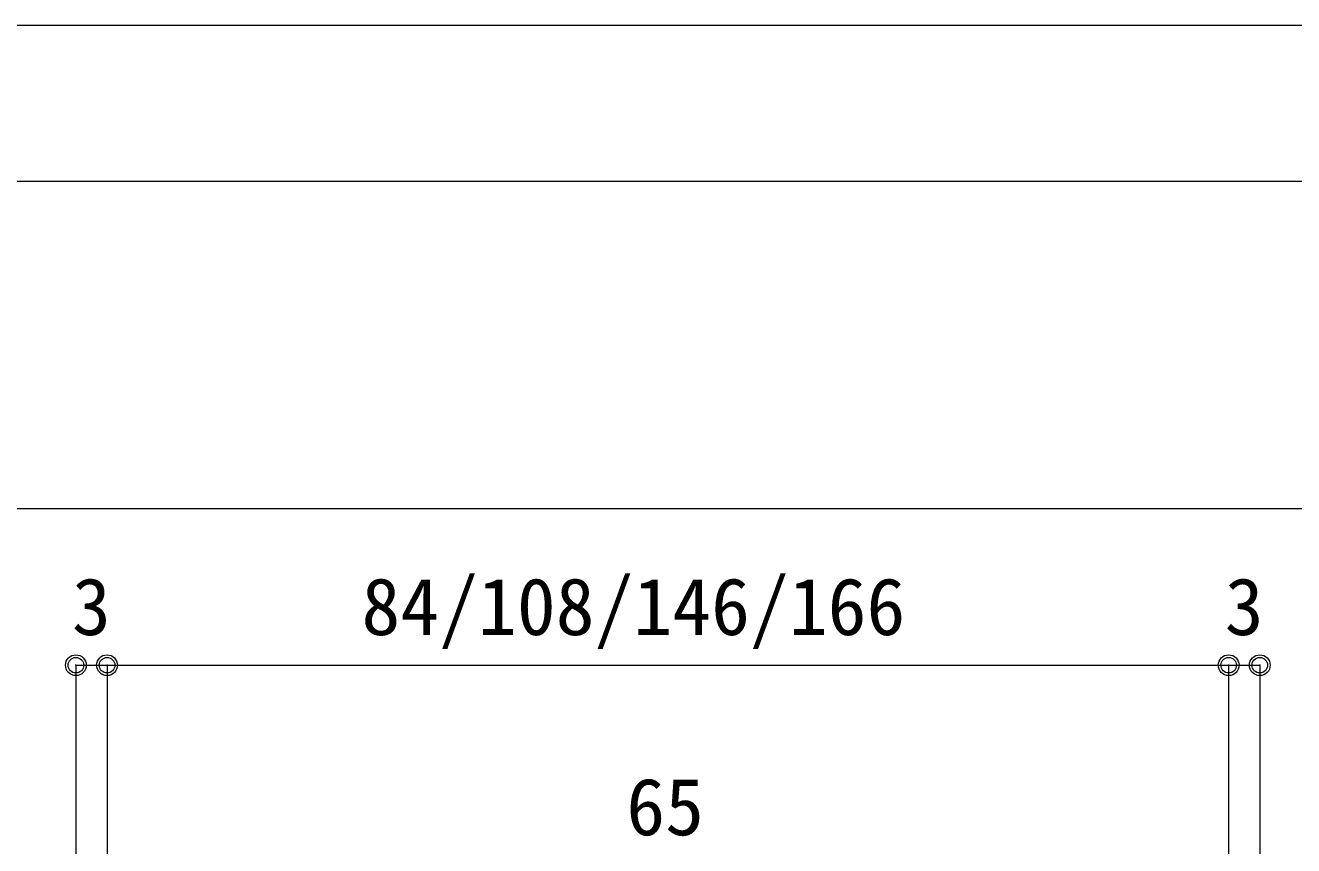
# Model space of a CAD drawing. Units: millimetres on the paper, enlarged 5 times, with parts at other scales. Extents: x -992 to 1008, y -685 to 700.
# Drawn here: x -724.4 to -520.9, y 568.4 to 700 of the extents above; entities that cross this region are included whole.
import ezdxf
from ezdxf.enums import TextEntityAlignment as Align

# ---------------------------------------------------------------- set-up
doc = ezdxf.new("R2010")
doc.units = ezdxf.units.MM
doc.header["$LTSCALE"] = 5
doc.header["$PDMODE"] = 32
doc.header["$PDSIZE"] = 2.5
for name, color, linetype, lineweight in [('1-0_H-SYM', 7, 'Continuous', 20), ('1-1_0', 7, 'Continuous', 20), ('2-0_18', 7, 'Continuous', 18)]:
    doc.layers.add(name, color=color, linetype=linetype, lineweight=lineweight)
doc.styles.add('ＭＳ ゴシック', font='')
doc.styles.get('ＭＳ ゴシック').set_extended_font_data('MS Gothic')

msp = doc.modelspace()

# ---------------------------------------------------------------- linework, layer by layer
at = {"layer": '1-0_H-SYM'}
for p, q in [((-967.5, 675), (197.5, 675)), ((-967.5, 622.5), (197.5, 622.5)), ((-967.5, 622.5), (197.5, 622.5))]:
    msp.add_line(p, q, dxfattribs=at)
at = {"layer": '1-1_0'}
msp.add_line((-967.5, 675), (197.5, 675), dxfattribs=at)
msp.add_lwpolyline([(-992.5, -685), (1007.5, -685), (1007.5, 700), (-992.5, 700)], close=True, dxfattribs=at)
at = {"layer": '2-0_18', "color": 4}
for p, q in [((-716.291, 597.367), (-711.291, 597.367)), ((-716.291, 597.367), (-716.291, 538.124)), ((-711.291, 597.367), (-711.291, 516.383)), ((-711.291, 597.367), (-531.291, 597.367)), ((-531.291, 597.367), (-531.291, 516.383)), ((-531.291, 597.367), (-526.291, 597.367)), ((-526.291, 597.367), (-526.291, 538.124))]:
    msp.add_line(p, q, dxfattribs=at)
for centre in [(-716.291, 597.367), (-711.291, 597.367), (-531.291, 597.367), (-526.291, 597.367)]:
    msp.add_circle(centre, 1.667, dxfattribs=at)
at = {"layer": '2-0_18', "color": 5}
for p in [(-716.291, 597.367), (-711.291, 597.367), (-531.291, 597.367), (-526.291, 597.367)]:
    msp.add_point(p, dxfattribs=at)
at = {"layer": '2-0_18', "color": 4}
for p in [(-716.291, 597.367), (-711.291, 597.367), (-531.291, 597.367), (-526.291, 597.367)]:
    msp.add_point(p, dxfattribs=at)

# ---------------------------------------------------------------- texts
at = {"layer": '2-0_18', "style": 'ＭＳ ゴシック'}
for s, p in [('3', (-716.916, 599.451)), ('84/108/146/166', (-670.458, 599.451)), ('3', (-531.916, 599.451)), ('65', (-627.958, 567.333))]:
    msp.add_text(s, height=9.164, dxfattribs=at).set_placement(p, align=Align.BOTTOM_LEFT)

doc.saveas('drawing.dxf')
